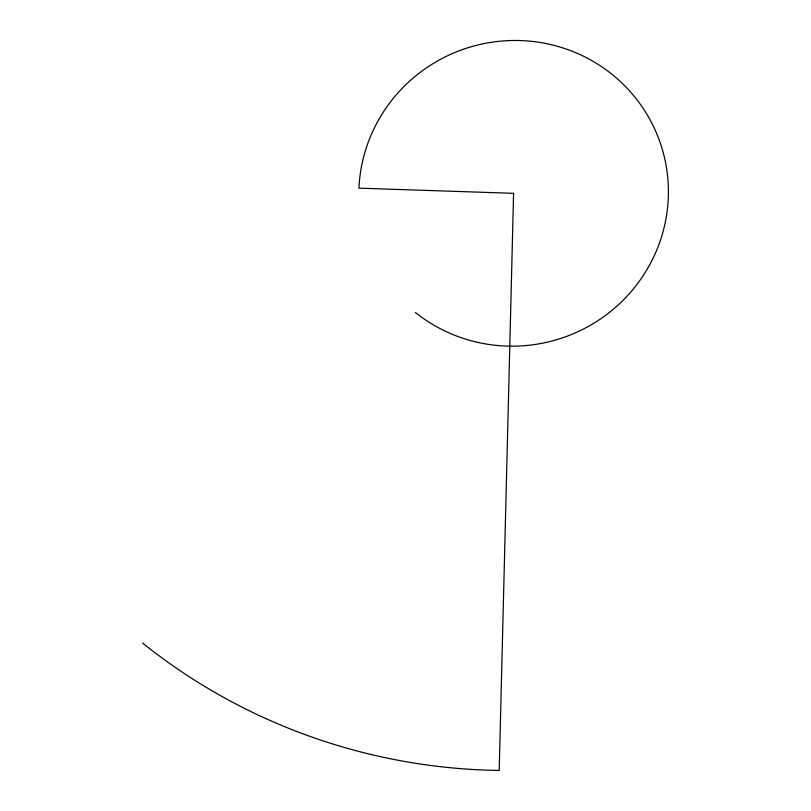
<?xml version="1.0" encoding="UTF-8"?>
<svg xmlns="http://www.w3.org/2000/svg" width="811" height="811" viewBox="0 0 811 811"><rect width="100%" height="100%" fill="white"/><g stroke="black" fill="none" stroke-linecap="round" stroke-linejoin="round"><path stroke-width="1.22" d="M142.655 643.113A585.562 576.124 -19.5 0 0 499.201 770.45L513.596 193.322L358.949 188.162A155.083 152.58 -19.5 0 1 553.173 45.152A155.083 152.58 -19.5 0 1 651.405 261.568A155.083 152.58 -19.5 0 1 415.364 312.448"/></g></svg>
